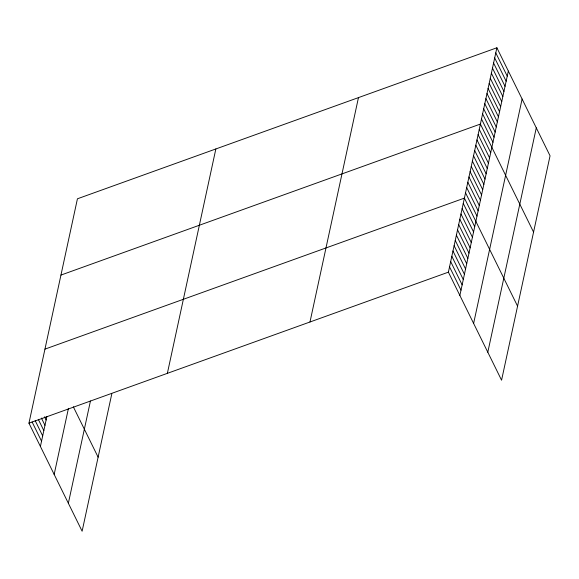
<?xml version="1.0" encoding="UTF-8"?>
<svg xmlns="http://www.w3.org/2000/svg" width="579" height="579" viewBox="0 0 579 579"><rect width="100%" height="100%" fill="white"/><g stroke="black" fill="none" stroke-linecap="round" stroke-linejoin="round"><path stroke-width="0.87" d="M111.827 393.706L82.117 531.225L28.95 423.177L77.434 198.792L496.883 47.775L550.05 155.823L501.566 380.208L448.399 272.159L496.883 47.775M40.407 446.452L46.877 416.482M54.165 474.425L68.452 408.318M68.351 503.252L90.447 400.994M167.367 373.339L215.851 148.955M309.982 321.996L358.466 97.612M459.856 295.435L508.34 71.051M473.622 323.415L522.106 99.023M487.8 352.235L536.284 127.85M60.947 275.083L480.396 124.065L533.563 232.114M44.952 349.13L464.401 198.112L517.568 306.161M28.95 423.177L448.399 272.159M495.783 52.863L507.24 76.139M494.683 57.943L506.14 81.226M493.583 63.031L505.04 86.307M492.49 68.119L503.94 91.395M491.39 73.207L502.84 96.483M490.29 78.288L501.747 101.571M489.19 83.376L500.647 106.652M488.09 88.464L499.547 111.74M486.99 93.552L498.447 116.828M485.897 98.633L497.347 121.916M484.797 103.721L496.246 126.996M483.697 108.809L495.146 132.084M482.596 113.897L494.053 137.172M481.496 118.977L492.953 142.26M479.253 129.356L490.71 152.632M478.116 134.646L489.566 157.922M476.973 139.93L488.423 163.213M475.829 145.22L487.279 168.496M474.686 150.511L486.136 173.787M473.542 155.802L484.999 179.077M472.399 161.092L483.856 184.368M471.255 166.376L482.712 189.659M470.112 171.666L481.569 194.942M468.968 176.957L480.425 200.233M467.825 182.247L479.282 205.523M466.688 187.538L478.138 210.814M465.545 192.821L476.995 216.105M463.258 203.403L474.708 226.678M462.114 208.693L473.571 231.969M460.971 213.984L472.428 237.26M459.827 219.267L471.284 242.55M458.684 224.558L470.141 247.834M457.54 229.849L468.997 253.124M456.397 235.139L467.854 258.415M455.253 240.423L466.71 263.706M454.117 245.713L465.567 268.989M452.973 251.004L464.423 274.28M451.83 256.294L463.28 279.57M450.686 261.585L462.136 284.861M449.543 266.868L461 290.151M73.323 406.784L98.119 457.178M44.54 416.8L46.117 420.007M41.42 418.074L44.974 425.297M38.301 419.348L43.83 430.588M35.189 420.622L42.687 435.878M32.069 421.903L41.543 441.162"/></g></svg>
